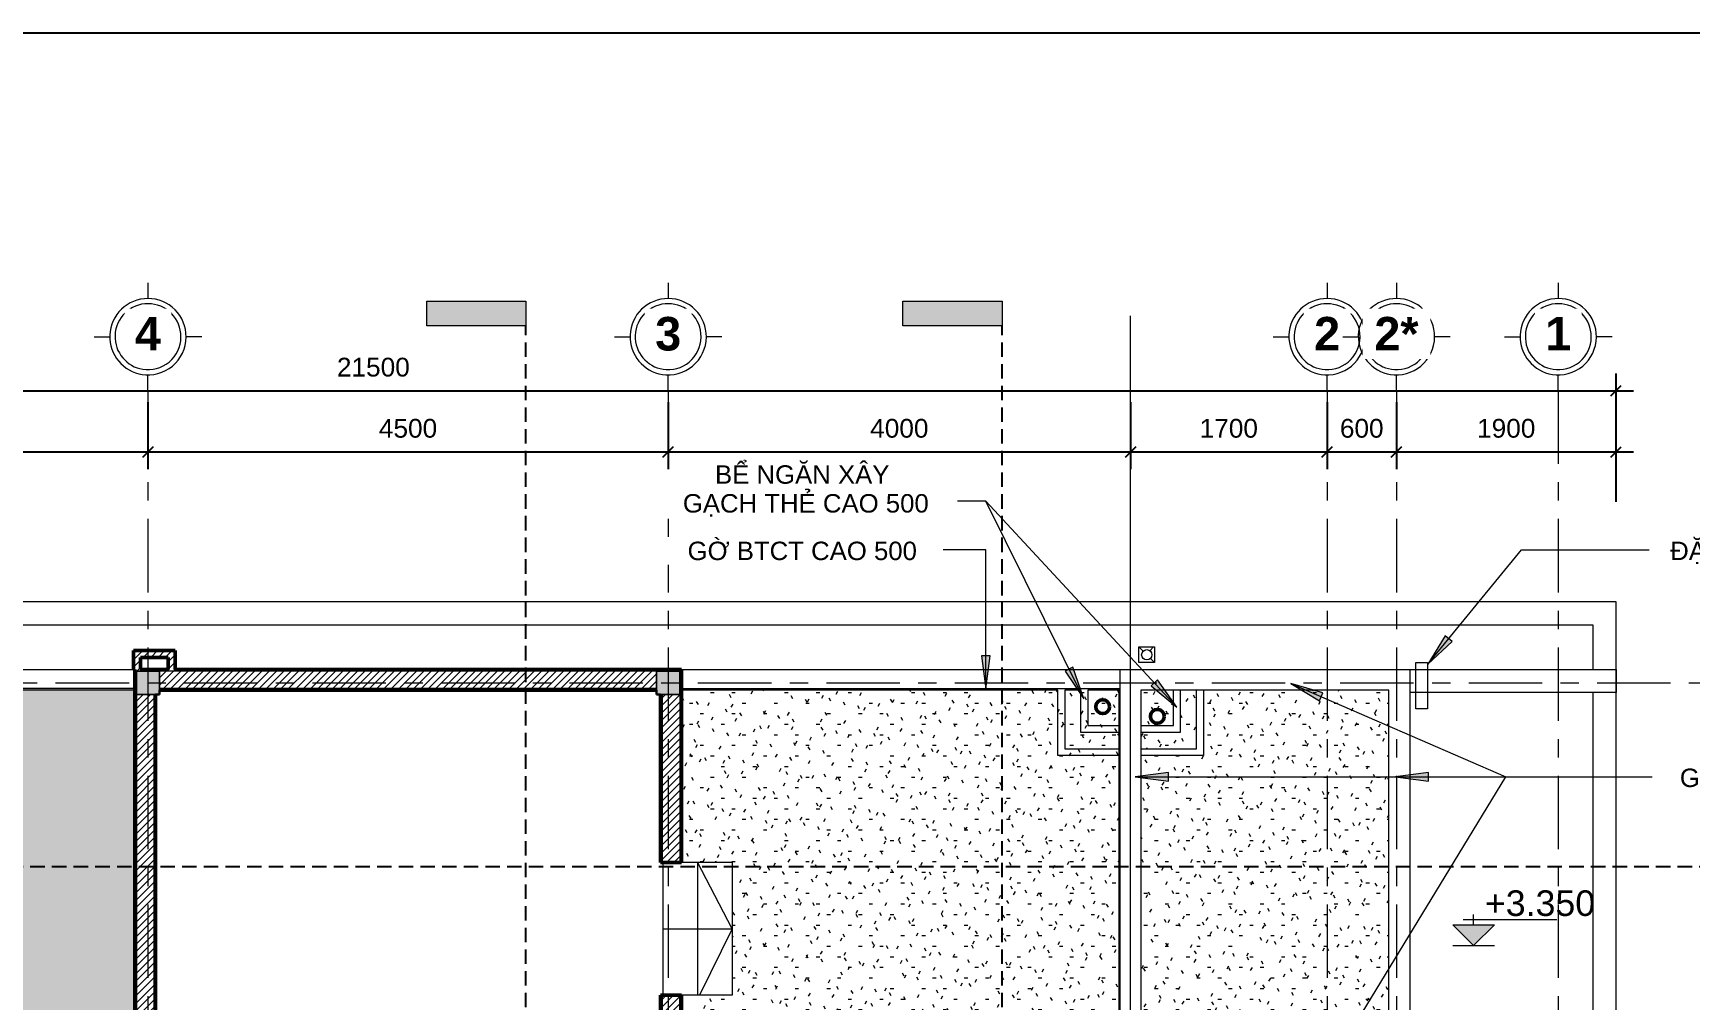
# Model space of a CAD drawing. Header units: millimetres. Extents: x 2164007 to 2324354, y -2513385 to -2308978.
# Drawn here: x 2257414 to 2271746, y -2381721 to -2373359 of the extents above; entities that cross this region are included whole.
import ezdxf

# ---------------------------------------------------------------- set-up
doc = ezdxf.new("R2010")
doc.units = ezdxf.units.MM
for name, pattern in [('DASHED2', [0.375, 0.25, -0.125]), ('Grid Line', [22.225, 12.7, -3.175, 3.175, -3.175]), ('HIDDEN2', [0.1875, 0.125, -0.0625]), ('IMPORT-ACAD_ISO10W100 _2_', [6, 4, -1, 0, -1]), ('Overhead 1_16_', [2.579687, 1.5875, -0.992187])]:
    doc.linetypes.add(name, pattern=pattern)
doc.layers.add('5', color=5, linetype='Continuous')
doc.layers.add('NETGIONG', color=21, linetype='HIDDEN2')
for name, color, linetype, lineweight in [('A-ANNO-DIMS', 211, 'Continuous', 9), ('A-DETL', 8, 'Continuous', 9), ('A-DETL-MEDM', 33, 'Continuous', 20), ('A-DETL-THIN', 151, 'Continuous', 9), ('A-DETL-WIDE', 214, 'Continuous', 50), ('A-FLOR', 8, 'Continuous', 13), ('A-FLOR-PATT', 8, 'Continuous', 13), ('A-WALL', 113, 'Continuous', 20), ('A-WALL-PATT', 8, 'Continuous', 50), ('G-ANNO-DIMS', 111, 'Continuous', 9), ('G-ANNO-SYMB', 111, 'Continuous', 9), ('G-ANNO-TEXT', 231, 'Continuous', 9), ('S-COLS', 52, 'Continuous', 9), ('S-GRID', 8, 'Continuous', 9), ('S-GRID-IDEN', 8, 'Continuous', 9), ('S-STRS', 8, 'Continuous', 9)]:
    doc.layers.add(name, color=color, linetype=linetype, lineweight=lineweight)
doc.styles.add('Arial_1', font='arial.ttf', dxfattribs={"height": 162.282934})
doc.styles.add('Arial_3', font='arial.ttf', dxfattribs={"height": 177.035928})
doc.styles.add('Arial_B', font='arialbd.ttf', dxfattribs={"height": 190.266788})
doc.dimstyles.new('Dim_dai_ca_vu_1', dxfattribs={"dimscale": 304.8, "dimtxt": 165, "dimasz": 0.292969, "dimexe": 0.492126, "dimexo": 0.0625, "dimgap": 0.393701, "dimtad": 1, "dimdec": 0, "dimzin": 0, "dimdsep": 46, "dimtxsty": 'Arial_1', "dimblk1": 'OBLIQUE', "dimblk2": 'OBLIQUE', "dimsah": 1, "dimcen": 0.09, "dimdle": 0.492126, "dimadec": 0, "dimazin": 0, "dimtfac": 1, "dimtdec": 4, "dimtix": 1, "dimtmove": 0, "dimatfit": 3, "dimfxl": 0.984252, "dimfxlon": 1, "dimtvp": 1, "dimtfill": 1, "dimtolj": 1, "dimtzin": 0, "dimarcsym": 2})
pattern_1 = [(0, (2260622.27, -2390948.96), (365.76, 91.44), [30.175, -244.145, 30.175, -244.145, -1463.04]), (0, (2260622.27, -2390948.96), (365.76, 91.44), [-548.64, 30.175, -518.465, 30.175, -244.145, -640.08]), (0, (2260622.27, -2390948.96), (365.76, 91.44), [-1371.6, 30.175, -152.705, 30.175, -427.025]), (120, (2260759.43, -2390903.24), (-262.06936, 271.03745), [30.175, -244.145, 30.175, -244.145, -1463.04]), (120, (2260759.43, -2390903.24), (-262.06936, 271.03745), [-548.64, 30.175, -518.465, 30.175, -244.145, -640.08]), (120, (2260759.43, -2390903.24), (-262.06936, 271.03745), [-1371.6, 30.175, -152.705, 30.175, -427.025]), (240, (2260805.15, -2390720.36), (-103.69064, -362.47745), [30.175, -244.145, 30.175, -244.145, -1463.04]), (240, (2260805.15, -2390720.36), (-103.69064, -362.47745), [-548.64, 30.175, -518.465, 30.175, -244.145, -640.08]), (240, (2260805.15, -2390720.36), (-103.69064, -362.47745), [-1371.6, 30.175, -152.705, 30.175, -427.025])]
pattern_2 = [(45, (2260622.267, -2390948.96), (-31.8198, 31.8198), [])]

# ---------------------------------------------------------------- blocks, each defined once
blk = doc.blocks.new('Floors 3 - Floors 3-1078498-TÂ_NG 2')
at = {"layer": 'A-FLOR'}
for p, q in [((10485, 12671), (-11015, 12671)), ((10485, 4271), (10485, 12671)), ((-10815, 12471), (10285, 12471)), ((10285, 12471), (10285, 12086)), ((10285, 11886), (10285, 8171))]:
    blk.add_line(p, q, dxfattribs=at)
blk = doc.blocks.new('Floors 5 - Floors 4-1083999-TÂ_NG 2')
at = {"layer": 'A-FLOR'}
for p, q in [((8700, 12086), (10485, 12086)), ((10485, 12086), (10485, 11886)), ((10485, 11886), (8700, 11886))]:
    blk.add_line(p, q, dxfattribs=at)
blk = doc.blocks.new('Grid - Structural Grid-308830-TÂ_NG 2')
at = {"layer": 'S-GRID-IDEN'}
for p, q in [((0, 5.16875), (0, 3.66875)), ((-5.16875, 0), (-3.66875, 0)), ((5.16875, 0), (3.66875, 0)), ((0, -5.16875), (0, -3.66875))]:
    blk.add_line(p, q, dxfattribs=at)
at = {"layer": 'S-GRID-IDEN', "lineweight": 13}
for start, end in [(86.5905687, 185.4173466), (3.4094313, 86.5905687), (275.4173466, 3.4094313), (185.4173466, 275.4173466)]:
    blk.add_arc((0, 0), 3.66875, start, end, dxfattribs=at)
at = {"layer": 'S-GRID-IDEN'}
for start, end in [(86.5905687, 185.4173466), (3.4094313, 86.5905687), (275.4173466, 3.4094313), (185.4173466, 275.4173466)]:
    blk.add_arc((0, 0), 3.16875, start, end, dxfattribs=at)
blk = doc.blocks.new('Section - 3_32_ x 3_8_-54337-TÂ_NG 2')
at = {"layer": 'G-ANNO-SYMB'}
blk.add_hatch(color=256, dxfattribs=at).paths.add_polyline_path([(0, 9.525), (0, 0), (-2.38125, 0), (-2.38125, 9.525)], flags=0)
for p, q in [((0, 9.525), (-2.38125, 9.525)), ((-2.38125, 9.525), (-2.38125, 0)), ((0, 0), (0, 9.525)), ((-2.38125, 0), (0, 0))]:
    blk.add_line(p, q, dxfattribs=at)
blk = doc.blocks.new('Spot Elevations - M_Spot Elevation - Exterior Filled 2-332856-TÂ_NG 2')
at = {"layer": 'G-ANNO-DIMS'}
blk.add_hatch(color=256, dxfattribs=at).paths.add_polyline_path([(2, 2), (0, 0), (-2, 2)], flags=0)
for p, q in [((0, 0), (-2, 2)), ((-2, 2), (2, 2)), ((-1, 2.5), (8, 2.5)), ((0, 2), (0, 3)), ((2, 2), (0, 0)), ((-2, 0), (2, 0))]:
    blk.add_line(p, q, dxfattribs=at)
blk = doc.blocks.new('_Oblique')
at = {"color": 0, "linetype": 'ByBlock', "lineweight": -2}
blk.add_line((-0.5, -0.5), (0.5, 0.5), dxfattribs=at)
blk = doc.blocks.new('*D430')
at = {"layer": 'A-ANNO-DIMS', "color": 0, "lineweight": -2}
for p, q in [((2252407, -2376550), (2252407, -2377131)), ((2258407, -2376550), (2258407, -2377131)), ((2252257, -2376981), (2258557, -2376981))]:
    blk.add_line(p, q, dxfattribs=at)
at = {"layer": 'Defpoints', "color": 0}
for p in [(2252407, -2376531), (2258407, -2376531), (2258407, -2376981)]:
    blk.add_point(p, dxfattribs=at)
at = {"layer": 'A-ANNO-DIMS', "color": 0, "lineweight": -2, "xscale": 89.296875, "yscale": 89.296875, "zscale": 89.296875, "rotation": 180}
blk.add_blockref('_Oblique', (2252407, -2376981), dxfattribs=at)
at = {"layer": 'A-ANNO-DIMS', "color": 0, "lineweight": -2, "xscale": 89.296875, "yscale": 89.296875, "zscale": 89.296875}
blk.add_blockref('_Oblique', (2258407, -2376981), dxfattribs=at)
at = {"layer": 'A-ANNO-DIMS', "color": 0, "insert": (2255407, -2376778), "char_height": 162.3, "attachment_point": 5, "style": 'Arial_1', "bg_fill": 3, "box_fill_scale": 1.1, "bg_fill_color": 256, "bg_fill_true_color": 13158600, "bg_fill_transparency": 8899508}
blk.add_mtext('\\A1;6000', dxfattribs=at)
blk = doc.blocks.new('*D431')
at = {"layer": 'A-ANNO-DIMS', "color": 0, "lineweight": -2}
for p, q in [((2258407, -2376550), (2258407, -2377131)), ((2262907, -2376550), (2262907, -2377131)), ((2258257, -2376981), (2263057, -2376981))]:
    blk.add_line(p, q, dxfattribs=at)
at = {"layer": 'Defpoints', "color": 0}
for p in [(2258407, -2376531), (2262907, -2376531), (2262907, -2376981)]:
    blk.add_point(p, dxfattribs=at)
at = {"layer": 'A-ANNO-DIMS', "color": 0, "lineweight": -2, "xscale": 89.296875, "yscale": 89.296875, "zscale": 89.296875, "rotation": 180}
blk.add_blockref('_Oblique', (2258407, -2376981), dxfattribs=at)
at = {"layer": 'A-ANNO-DIMS', "color": 0, "lineweight": -2, "xscale": 89.296875, "yscale": 89.296875, "zscale": 89.296875}
blk.add_blockref('_Oblique', (2262907, -2376981), dxfattribs=at)
at = {"layer": 'A-ANNO-DIMS', "color": 0, "insert": (2260657, -2376778), "char_height": 162.3, "attachment_point": 5, "style": 'Arial_1', "bg_fill": 3, "box_fill_scale": 1.1, "bg_fill_color": 256, "bg_fill_true_color": 13158600, "bg_fill_transparency": 4390977}
blk.add_mtext('\\A1;4500', dxfattribs=at)
blk = doc.blocks.new('*D432')
at = {"layer": 'A-ANNO-DIMS', "color": 0, "lineweight": -2}
for p, q in [((2262907, -2376550), (2262907, -2377131)), ((2266907, -2376550), (2266907, -2377131)), ((2262757, -2376981), (2267057, -2376981))]:
    blk.add_line(p, q, dxfattribs=at)
at = {"layer": 'Defpoints', "color": 0}
for p in [(2262907, -2376531), (2266907, -2376531), (2266907, -2376981)]:
    blk.add_point(p, dxfattribs=at)
at = {"layer": 'A-ANNO-DIMS', "color": 0, "lineweight": -2, "xscale": 89.296875, "yscale": 89.296875, "zscale": 89.296875, "rotation": 180}
blk.add_blockref('_Oblique', (2262907, -2376981), dxfattribs=at)
at = {"layer": 'A-ANNO-DIMS', "color": 0, "lineweight": -2, "xscale": 89.296875, "yscale": 89.296875, "zscale": 89.296875}
blk.add_blockref('_Oblique', (2266907, -2376981), dxfattribs=at)
at = {"layer": 'A-ANNO-DIMS', "color": 0, "insert": (2264907, -2376778), "char_height": 162.3, "attachment_point": 5, "style": 'Arial_1', "bg_fill": 3, "box_fill_scale": 1.1, "bg_fill_color": 256, "bg_fill_true_color": 13158600, "bg_fill_transparency": 8900024}
blk.add_mtext('\\A1;4000', dxfattribs=at)
blk = doc.blocks.new('*D433')
at = {"layer": 'A-ANNO-DIMS', "color": 0, "lineweight": -2}
for p, q in [((2266907, -2376550), (2266907, -2377131)), ((2268607, -2376550), (2268607, -2377131)), ((2266757, -2376981), (2268757, -2376981))]:
    blk.add_line(p, q, dxfattribs=at)
at = {"layer": 'Defpoints', "color": 0}
for p in [(2266907, -2376531), (2268607, -2376531), (2268607, -2376981)]:
    blk.add_point(p, dxfattribs=at)
at = {"layer": 'A-ANNO-DIMS', "color": 0, "lineweight": -2, "xscale": 89.296875, "yscale": 89.296875, "zscale": 89.296875, "rotation": 180}
blk.add_blockref('_Oblique', (2266907, -2376981), dxfattribs=at)
at = {"layer": 'A-ANNO-DIMS', "color": 0, "lineweight": -2, "xscale": 89.296875, "yscale": 89.296875, "zscale": 89.296875}
blk.add_blockref('_Oblique', (2268607, -2376981), dxfattribs=at)
at = {"layer": 'A-ANNO-DIMS', "color": 0, "insert": (2267757, -2376778), "char_height": 162.3, "attachment_point": 5, "style": 'Arial_1', "bg_fill": 3, "box_fill_scale": 1.1, "bg_fill_color": 256, "bg_fill_true_color": 13158600, "bg_fill_transparency": 7264752}
blk.add_mtext('\\A1;1700', dxfattribs=at)
blk = doc.blocks.new('*D434')
at = {"layer": 'A-ANNO-DIMS', "color": 0, "lineweight": -2}
for p, q in [((2268607, -2376550), (2268607, -2377131)), ((2269207, -2376550), (2269207, -2377131)), ((2268457, -2376981), (2269357, -2376981))]:
    blk.add_line(p, q, dxfattribs=at)
at = {"layer": 'Defpoints', "color": 0}
for p in [(2268607, -2376531), (2269207, -2376531), (2269207, -2376981)]:
    blk.add_point(p, dxfattribs=at)
at = {"layer": 'A-ANNO-DIMS', "color": 0, "lineweight": -2, "xscale": 89.296875, "yscale": 89.296875, "zscale": 89.296875, "rotation": 180}
blk.add_blockref('_Oblique', (2268607, -2376981), dxfattribs=at)
at = {"layer": 'A-ANNO-DIMS', "color": 0, "lineweight": -2, "xscale": 89.296875, "yscale": 89.296875, "zscale": 89.296875}
blk.add_blockref('_Oblique', (2269207, -2376981), dxfattribs=at)
at = {"layer": 'A-ANNO-DIMS', "color": 0, "insert": (2268907, -2376778), "char_height": 162.3, "attachment_point": 5, "style": 'Arial_1', "bg_fill": 3, "box_fill_scale": 1.1, "bg_fill_color": 256, "bg_fill_true_color": 13158600, "bg_fill_transparency": 8900440}
blk.add_mtext('\\A1;600', dxfattribs=at)
blk = doc.blocks.new('*D435')
at = {"layer": 'A-ANNO-DIMS', "color": 0, "lineweight": -2}
for p, q in [((2269207, -2376550), (2269207, -2377131)), ((2271107, -2377412), (2271107, -2376831)), ((2269057, -2376981), (2271257, -2376981))]:
    blk.add_line(p, q, dxfattribs=at)
at = {"layer": 'Defpoints', "color": 0}
for p in [(2269207, -2376531), (2271107, -2376981), (2271107, -2377431)]:
    blk.add_point(p, dxfattribs=at)
at = {"layer": 'A-ANNO-DIMS', "color": 0, "lineweight": -2, "xscale": 89.296875, "yscale": 89.296875, "zscale": 89.296875, "rotation": 180}
blk.add_blockref('_Oblique', (2269207, -2376981), dxfattribs=at)
at = {"layer": 'A-ANNO-DIMS', "color": 0, "lineweight": -2, "xscale": 89.296875, "yscale": 89.296875, "zscale": 89.296875}
blk.add_blockref('_Oblique', (2271107, -2376981), dxfattribs=at)
at = {"layer": 'A-ANNO-DIMS', "color": 0, "insert": (2270157, -2376778), "char_height": 162.3, "attachment_point": 5, "style": 'Arial_1', "bg_fill": 3, "box_fill_scale": 1.1, "bg_fill_color": 256, "bg_fill_true_color": 13158600, "bg_fill_transparency": 7262748}
blk.add_mtext('\\A1;1900', dxfattribs=at)
blk = doc.blocks.new('*D436')
at = {"layer": 'A-ANNO-DIMS', "color": 0, "lineweight": -2}
for p, q in [((2249607, -2376883), (2249607, -2376302)), ((2271107, -2376883), (2271107, -2376302)), ((2249457, -2376452), (2271257, -2376452))]:
    blk.add_line(p, q, dxfattribs=at)
at = {"layer": 'Defpoints', "color": 0}
for p in [(2271107, -2376452), (2249607, -2376902), (2271107, -2376902)]:
    blk.add_point(p, dxfattribs=at)
at = {"layer": 'A-ANNO-DIMS', "color": 0, "lineweight": -2, "xscale": 89.296875, "yscale": 89.296875, "zscale": 89.296875, "rotation": 180}
blk.add_blockref('_Oblique', (2249607, -2376452), dxfattribs=at)
at = {"layer": 'A-ANNO-DIMS', "color": 0, "lineweight": -2, "xscale": 89.296875, "yscale": 89.296875, "zscale": 89.296875}
blk.add_blockref('_Oblique', (2271107, -2376452), dxfattribs=at)
at = {"layer": 'A-ANNO-DIMS', "color": 0, "insert": (2260357, -2376249), "char_height": 162.3, "attachment_point": 5, "style": 'Arial_1', "bg_fill": 3, "box_fill_scale": 1.1, "bg_fill_color": 256, "bg_fill_true_color": 13158600, "bg_fill_transparency": 8900024}
blk.add_mtext('\\A1;21500', dxfattribs=at)

msp = doc.modelspace()

# ---------------------------------------------------------------- hatches: boundary and pattern name
at = {"layer": 'A-FLOR-PATT', "lineweight": 9}
h = msp.add_hatch(dxfattribs=at)
h.set_pattern_fill('FP_5', color=256, style=0, pattern_type=2)
h.set_pattern_definition(pattern_1)
h.paths.add_polyline_path([(2252457.4, -2395028), (2258357.4, -2395028), (2258357.4, -2387828), (2257907.4, -2387828), (2257907.4, -2386678), (2258357.4, -2386678), (2258357.4, -2382993), (2258292.4, -2382993), (2258292.4, -2379028), (2250357.4, -2379028), (2250357.4, -2384128), (2252457.4, -2384128), (2252457.4, -2394188.4)], flags=0)
h.paths.add_polyline_path([(2254207.4, -2392678), (2254207.4, -2386678), (2256607.4, -2386678), (2256607.4, -2392678)], flags=0)
h.paths.add_polyline_path([(2251807.4, -2382778), (2251807.4, -2380378), (2256607.4, -2380378), (2256607.4, -2382778)], flags=0)
h = msp.add_hatch(dxfattribs=at)
h.set_pattern_fill('FP_5', color=256, style=0, pattern_type=2)
h.set_pattern_definition(pattern_1)
h.paths.add_polyline_path([(2266807.4, -2381878), (2266807.4, -2379030.5), (2263022.4, -2379030.5), (2263022.4, -2380530.5), (2263459.9, -2380530.5), (2263459.9, -2381680.5), (2263022.4, -2381680.5), (2263022.4, -2381878), (2265421, -2381878)], flags=0)
h = msp.add_hatch(dxfattribs=at)
h.set_pattern_fill('FP_5', color=256, style=0, pattern_type=2)
h.set_pattern_definition(pattern_1)
h.paths.add_polyline_path([(2266997.4, -2382793), (2269096.3, -2382793), (2269096.3, -2382766.9), (2269142.4, -2382766.9), (2269142.4, -2379043), (2267537.4, -2379043), (2267537.4, -2379608), (2266997.4, -2379608)], flags=0)
h.paths.add_polyline_path([(2267337.4, -2379548), (2267477.4, -2379548), (2267477.4, -2379043), (2267337.4, -2379043), (2267337.4, -2379408), (2266997.4, -2379408), (2266997.4, -2379548), (2267277.4, -2379548)], flags=0)
h.paths.add_polyline_path([(2267277.4, -2379348), (2267277.4, -2379043), (2266997.4, -2379043), (2266997.4, -2379348)], flags=0)
at = {"layer": 'A-WALL-PATT', "lineweight": 9}
h = msp.add_hatch(dxfattribs=at)
h.set_pattern_fill('FP_6', color=256, style=0, pattern_type=2)
h.set_pattern_definition(pattern_2)
h.paths.add_polyline_path([(2258342.4, -2378878), (2258342.4, -2378698), (2258282.4, -2378698), (2258282.4, -2378863), (2258292.4, -2378863), (2258292.4, -2378878), (2258307.4, -2378878)], flags=0)
h = msp.add_hatch(dxfattribs=at)
h.set_pattern_fill('FP_6', color=256, style=0, pattern_type=2)
h.set_pattern_definition(pattern_2)
h.paths.add_polyline_path([(2258582.4, -2378758), (2258582.4, -2378698), (2258342.4, -2378698), (2258342.4, -2378758)], flags=0)
h = msp.add_hatch(dxfattribs=at)
h.set_pattern_fill('FP_6', color=256, style=0, pattern_type=2)
h.set_pattern_definition(pattern_2)
h.paths.add_polyline_path([(2258642.4, -2378878), (2258642.4, -2378698), (2258582.4, -2378698), (2258582.4, -2378878)], flags=0)
h = msp.add_hatch(dxfattribs=at)
h.set_pattern_fill('FP_6', color=256, style=0, pattern_type=2)
h.set_pattern_definition(pattern_2)
h.paths.add_polyline_path([(2262807.4, -2379028), (2262807.4, -2378878), (2258507.4, -2378878), (2258507.4, -2379028), (2261786.1, -2379028)], flags=0)
h = msp.add_hatch(dxfattribs=at)
h.set_pattern_fill('FP_6', color=256, style=0, pattern_type=2)
h.set_pattern_definition(pattern_2)
h.paths.add_polyline_path([(2258457.4, -2382778), (2258457.4, -2379078), (2258307.4, -2379078), (2258307.4, -2382778)], flags=0)
h = msp.add_hatch(dxfattribs=at)
h.set_pattern_fill('FP_6', color=256, style=0, pattern_type=2)
h.set_pattern_definition(pattern_2)
h.paths.add_polyline_path([(2263007.4, -2380533), (2263007.4, -2379078), (2262857.4, -2379078), (2262857.4, -2380533)], flags=0)
h = msp.add_hatch(dxfattribs=at)
h.set_pattern_fill('FP_6', color=256, style=0, pattern_type=2)
h.set_pattern_definition(pattern_2)
h.paths.add_polyline_path([(2263007.4, -2382778), (2263007.4, -2381680.5), (2262857.4, -2381680.5), (2262857.4, -2382778), (2262957.4, -2382778)], flags=0)
at = {"layer": 'G-ANNO-TEXT'}
for points in [[(2269477.8, -2378817.6), (2269688.1, -2378620.5), (2269629.9, -2378572.8)], [(2265656, -2379030.6), (2265693.6, -2378744.8), (2265618.4, -2378744.8)], [(2266501.8, -2379115.8), (2266408.8, -2378843), (2266341.4, -2378876.4)], [(2267308.2, -2379188.2), (2267141.5, -2378953.1), (2267086.4, -2379004.2)], [(2268293.2, -2378985), (2268540.4, -2379133.1), (2268570.3, -2379064.1)], [(2266948.3, -2379791.1), (2267234.1, -2379828.8), (2267234.1, -2379753.5)], [(2269199.9, -2379791.1), (2269485.7, -2379828.8), (2269485.7, -2379753.5)]]:
    msp.add_hatch(color=7, dxfattribs=at).paths.add_polyline_path(points, flags=0)
at = {"layer": 'S-COLS'}
for points in [[(2258507.4, -2379078), (2258507.4, -2378878), (2258307.4, -2378878), (2258307.4, -2379078), (2258472.4, -2379078)], [(2262807.4, -2379078), (2263007.4, -2379078), (2263007.4, -2378878), (2262807.4, -2378878), (2262807.4, -2379043)]]:
    msp.add_hatch(color=256, dxfattribs=at).paths.add_polyline_path(points, flags=0)

# ---------------------------------------------------------------- linework, layer by layer
at = {"layer": '5'}
msp.add_lwpolyline([(2242960.6, -2402137.3), (2283657.3, -2402137.3), (2283657.3, -2373359), (2242960.6, -2373359)], close=True, dxfattribs=at)
at = {"layer": 'A-DETL', "linetype": 'IMPORT-ACAD_ISO10W100 _2_'}
msp.add_line((2266907.4, -2383903), (2266907.4, -2375803), dxfattribs=at)
at = {"layer": 'A-DETL-MEDM'}
for p, q in [((2269376.2, -2378803.5), (2269476.2, -2378803.5)), ((2269376.2, -2379203.5), (2269376.2, -2378803.5)), ((2269476.2, -2378803.5), (2269476.2, -2379203.5)), ((2269476.2, -2379203.5), (2269376.2, -2379203.5)), ((2263459.9, -2381105.5), (2263159.9, -2380530.5)), ((2263459.9, -2381105.5), (2263179.5, -2381680.5))]:
    msp.add_line(p, q, dxfattribs=at)
at = {"layer": 'A-DETL-THIN'}
for p, q in [((2266980.2, -2378668.5), (2267115.2, -2378668.5)), ((2266980.2, -2378803.5), (2266980.2, -2378668.5)), ((2267015.9, -2378704.2), (2266980.2, -2378668.5)), ((2267075, -2378700.3), (2267106.7, -2378668.5)), ((2267115.2, -2378668.5), (2267115.2, -2378803.5)), ((2267115.2, -2378803.5), (2266980.2, -2378803.5)), ((2267079.5, -2378767.9), (2267115.2, -2378803.5)), ((2262859.9, -2381105.5), (2263459.9, -2381105.5))]:
    msp.add_line(p, q, dxfattribs=at)
msp.add_circle((2267047.7, -2378736), 45, dxfattribs=at)
at = {"layer": 'A-DETL-WIDE'}
for centre in [(2266666.3, -2379185.1), (2267139, -2379268.5)]:
    msp.add_circle(centre, 60, dxfattribs=at)
at = {"layer": 'A-FLOR'}
for p, q in [((2258292.4, -2379028), (2250357.4, -2379028)), ((2266807.4, -2379030.5), (2263022.4, -2379030.5)), ((2266807.4, -2381878), (2266807.4, -2379030.5)), ((2263022.3, -2380530.5), (2263459.9, -2380530.5)), ((2263459.9, -2380530.5), (2263459.9, -2381680.5)), ((2263459.9, -2381680.5), (2263022.4, -2381680.5))]:
    msp.add_line(p, q, dxfattribs=at)
at = {"layer": 'A-WALL', "lineweight": 50}
for p, q in [((2258642.4, -2378698), (2258282.4, -2378698)), ((2258282.4, -2378698), (2258282.4, -2378863)), ((2258342.4, -2378758), (2258582.4, -2378758)), ((2258342.4, -2378863), (2258342.4, -2378758)), ((2258582.4, -2378758), (2258582.4, -2378863)), ((2258642.4, -2378863), (2258642.4, -2378698)), ((2258282.4, -2378863), (2258292.4, -2378863)), ((2258292.4, -2378863), (2258292.4, -2382993)), ((2258582.4, -2378863), (2258342.4, -2378863)), ((2263022.4, -2378863), (2258642.4, -2378863)), ((2263022.4, -2380533), (2263022.4, -2378863)), ((2258507.4, -2379043), (2262807.4, -2379043)), ((2258472.4, -2382778), (2258472.4, -2379078)), ((2262842.4, -2379078), (2262842.4, -2380533)), ((2262842.4, -2380533), (2263022.4, -2380533)), ((2262842.4, -2381680.5), (2262842.4, -2382778)), ((2263022.4, -2381680.5), (2262842.4, -2381680.5)), ((2263022.4, -2382793), (2263022.4, -2381680.5))]:
    msp.add_line(p, q, dxfattribs=at)
at = {"layer": 'A-WALL'}
for p, q in [((2250192.4, -2378863), (2258282.4, -2378863)), ((2258307.4, -2378878), (2258507.4, -2378878)), ((2258507.4, -2378878), (2258507.4, -2379043)), ((2262807.4, -2378878), (2263007.4, -2378878)), ((2262807.4, -2379043), (2262807.4, -2378878)), ((2263022.4, -2378863), (2269322.4, -2378863)), ((2266817.4, -2382793), (2266817.4, -2378863)), ((2269322.4, -2378863), (2269322.4, -2382993)), ((2258292.4, -2379043), (2250937.4, -2379043)), ((2266277.4, -2379043), (2263022.4, -2379043)), ((2266277.4, -2379608), (2266277.4, -2379043)), ((2266477.4, -2379043), (2266337.4, -2379043)), ((2266337.4, -2379043), (2266337.4, -2379548)), ((2266477.4, -2379408), (2266477.4, -2379043)), ((2266817.4, -2379043), (2266537.4, -2379043)), ((2266537.4, -2379043), (2266537.4, -2379348)), ((2269142.4, -2379043), (2266997.4, -2379043)), ((2266997.4, -2379043), (2266997.4, -2382793)), ((2267277.4, -2379348), (2267277.4, -2379043)), ((2267337.4, -2379043), (2267337.4, -2379408)), ((2267477.4, -2379548), (2267477.4, -2379043)), ((2267537.4, -2379043), (2267537.4, -2379608)), ((2269142.4, -2382766.9), (2269142.4, -2379043)), ((2258472.4, -2379078), (2258307.4, -2379078)), ((2263007.4, -2379078), (2262842.4, -2379078)), ((2266817.4, -2379408), (2266477.4, -2379408)), ((2266537.4, -2379348), (2266817.4, -2379348)), ((2266997.4, -2379348), (2267277.4, -2379348)), ((2267337.4, -2379408), (2266997.4, -2379408)), ((2266817.4, -2379608), (2266277.4, -2379608)), ((2266337.4, -2379548), (2266817.4, -2379548)), ((2266997.4, -2379548), (2267477.4, -2379548)), ((2267537.4, -2379608), (2266997.4, -2379608))]:
    msp.add_line(p, q, dxfattribs=at)
at = {"layer": 'A-WALL', "lineweight": 13}
for p, q in [((2258307.4, -2378878), (2258292.4, -2378878)), ((2258307.4, -2378878), (2258307.4, -2382778)), ((2258342.4, -2378863), (2258342.4, -2378878)), ((2262807.4, -2378878), (2258507.4, -2378878)), ((2258582.4, -2378863), (2258582.4, -2378878)), ((2258642.4, -2378863), (2258642.4, -2378878)), ((2263007.4, -2378878), (2263007.4, -2380533)), ((2262807.4, -2379028), (2258507.4, -2379028)), ((2258457.4, -2379078), (2258457.4, -2382778)), ((2262857.4, -2380533), (2262857.4, -2379078)), ((2262857.4, -2382778), (2262857.4, -2381680.5)), ((2263007.4, -2382778), (2263007.4, -2381680.5))]:
    msp.add_line(p, q, dxfattribs=at)
at = {"layer": 'G-ANNO-TEXT', "color": 7}
for p, q in [((2265656, -2377405.9), (2265335.3, -2377405.9)), ((2265656, -2377405.9), (2265335.3, -2377405.9)), ((2267308.2, -2379188.2), (2265656, -2377405.9)), ((2266501.8, -2379115.8), (2265656, -2377405.9)), ((2265656, -2377828.3), (2265232.4, -2377828.3)), ((2265656, -2379030.6), (2265656, -2377828.3)), ((2269477.8, -2378817.6), (2270289.1, -2377828.3)), ((2270289.1, -2377828.3), (2271392.8, -2377828.3)), ((2269629.9, -2378572.8), (2269477.8, -2378817.6)), ((2269477.8, -2378817.6), (2269688.1, -2378620.5)), ((2269688.1, -2378620.5), (2269629.9, -2378572.8)), ((2265693.6, -2378744.8), (2265618.4, -2378744.8)), ((2265618.4, -2378744.8), (2265656, -2379030.6)), ((2265656, -2379030.6), (2265693.6, -2378744.8)), ((2266408.8, -2378843), (2266341.4, -2378876.4)), ((2266341.4, -2378876.4), (2266501.8, -2379115.8)), ((2266501.8, -2379115.8), (2266408.8, -2378843)), ((2267141.5, -2378953.1), (2267086.4, -2379004.2)), ((2267086.4, -2379004.2), (2267308.2, -2379188.2)), ((2267308.2, -2379188.2), (2267141.5, -2378953.1)), ((2268293.2, -2378985), (2268540.4, -2379133.1)), ((2268570.3, -2379064.1), (2268293.2, -2378985)), ((2268293.2, -2378985), (2270154.4, -2379791.1)), ((2268540.4, -2379133.1), (2268570.3, -2379064.1)), ((2267234.1, -2379753.5), (2266948.3, -2379791.1)), ((2267234.1, -2379828.8), (2267234.1, -2379753.5)), ((2269485.7, -2379753.5), (2269199.9, -2379791.1)), ((2269485.7, -2379828.8), (2269485.7, -2379753.5)), ((2266948.3, -2379791.1), (2267234.1, -2379828.8)), ((2266948.3, -2379791.1), (2271485.9, -2379791.1)), ((2268283, -2382861), (2270154.4, -2379791.1)), ((2269199.9, -2379791.1), (2269485.7, -2379828.8)), ((2269199.9, -2379791.1), (2271485.9, -2379791.1)), ((2270154.4, -2379791.1), (2271485.9, -2379791.1)), ((2270154.4, -2379791.1), (2271485.9, -2379791.1))]:
    msp.add_line(p, q, dxfattribs=at)
at = {"layer": 'NETGIONG', "color": 5, "linetype": 'DASHED2', "lineweight": 25, "ltscale": 500}
for p, q in [((2261676, -2397159.6), (2261676, -2375891.8)), ((2265795.2, -2397159.6), (2265795.2, -2375891.8)), ((2247826.9, -2380565.9), (2276904.7, -2380565.9))]:
    msp.add_line(p, q, dxfattribs=at)
at = {"layer": 'S-COLS'}
for p, q in [((2258342.4, -2378878), (2258307.4, -2378878)), ((2258307.4, -2378878), (2258307.4, -2379043)), ((2258507.4, -2378878), (2258342.4, -2378878)), ((2258507.4, -2379028), (2258507.4, -2378878)), ((2263007.4, -2378878), (2262807.4, -2378878)), ((2262807.4, -2378878), (2262807.4, -2379028)), ((2263007.4, -2379043), (2263007.4, -2378878)), ((2258307.4, -2379043), (2258307.4, -2379078)), ((2258507.4, -2379043), (2258507.4, -2379028)), ((2262807.4, -2379028), (2262807.4, -2379043)), ((2263007.4, -2379078), (2263007.4, -2379043)), ((2258307.4, -2379078), (2258457.4, -2379078)), ((2258457.4, -2379078), (2258472.4, -2379078)), ((2262842.4, -2379078), (2262857.4, -2379078)), ((2262857.4, -2379078), (2263007.4, -2379078))]:
    msp.add_line(p, q, dxfattribs=at)
at = {"layer": 'S-COLS', "lineweight": 30}
for p, q in [((2258507.4, -2379078), (2258507.4, -2379043)), ((2262807.4, -2379043), (2262807.4, -2379078)), ((2258472.4, -2379078), (2258507.4, -2379078)), ((2262807.4, -2379078), (2262842.4, -2379078))]:
    msp.add_line(p, q, dxfattribs=at)
at = {"layer": 'S-GRID', "linetype": 'Grid Line', "ltscale": 50}
for p, q in [((2258407.4, -2376449.6), (2258407.4, -2397697.5)), ((2262907.4, -2376449.6), (2262907.4, -2397697.5)), ((2268607.4, -2376449.6), (2268607.4, -2397697.5)), ((2269207.4, -2376449.6), (2269207.4, -2397697.5)), ((2270607.4, -2376449.6), (2270607.4, -2397697.5)), ((2247607.4, -2378978), (2276777.2, -2378978))]:
    msp.add_line(p, q, dxfattribs=at)
at = {"layer": 'S-STRS'}
for p, q in [((2262859.9, -2380533), (2262859.9, -2381680.5)), ((2263159.9, -2380530.5), (2263159.9, -2381680.5)), ((2263459.9, -2380530.5), (2263459.9, -2381680.5))]:
    msp.add_line(p, q, dxfattribs=at)
at = {"layer": 'S-STRS', "linetype": 'Overhead 1_16_'}
for p, q in [((2262859.9, -2380533), (2262859.9, -2381680.5)), ((2263159.9, -2380530.5), (2263159.9, -2381680.5))]:
    msp.add_line(p, q, dxfattribs=at)

# ---------------------------------------------------------------- block references
at = {"layer": 'A-FLOR'}
for name in ['Floors 3 - Floors 3-1078498-TÂ_NG 2', 'Floors 5 - Floors 4-1083999-TÂ_NG 2']:
    msp.add_blockref(name, (2260622.3, -2390949), dxfattribs=at)
at = {"layer": 'G-ANNO-DIMS', "xscale": 90, "yscale": 90, "zscale": 89.99999999999996}
msp.add_blockref('Spot Elevations - M_Spot Elevation - Exterior Filled 2-332856-TÂ_NG 2', (2269874.4, -2381251.1), dxfattribs=at)
at = {"layer": 'G-ANNO-SYMB', "extrusion": (0, 0, -1), "xscale": 90, "yscale": 90, "zscale": 89.99999999999996, "rotation": 270}
for p in [(-2261676, -2375891.8), (-2265795.2, -2375891.8)]:
    msp.add_blockref('Section - 3_32_ x 3_8_-54337-TÂ_NG 2', p, dxfattribs=at)
at = {"layer": 'S-GRID-IDEN', "xscale": 90, "yscale": 90, "zscale": 89.99999999999996, "rotation": 180}
for p in [(2258407.4, -2375984.4), (2262907.4, -2375984.4), (2268607.4, -2375984.4), (2270607.4, -2375984.4)]:
    msp.add_blockref('Grid - Structural Grid-308830-TÂ_NG 2', p, dxfattribs=at)

# ---------------------------------------------------------------- texts
at = {"layer": 'G-ANNO-DIMS', "insert": (2269972.3, -2380773.6), "char_height": 221.29, "width": 1136.7, "attachment_point": 1, "line_spacing_factor": 0.938532, "style": 'Arial_3'}
msp.add_mtext('+3.350', dxfattribs=at)

# ---------------------------------------------------------------- next in the draw order: texts
at = {"layer": 'G-ANNO-TEXT', "color": 7, "char_height": 159.332, "line_spacing_factor": 0.938532, "style": 'Arial_1', "bg_fill": 3, "box_fill_scale": 1.25, "bg_fill_color": 0, "bg_fill_transparency": 0}
for s, insert, width, attachment_point in [('BỂ NGĂN XÂY\\P GẠCH THẺ CAO 500', (2264067, -2377097), 2604.857, 2), ('GỜ BTCT CAO 500', (2264067, -2377757.5), 2357.979, 2), ('ĐẶT ỐNG XUYÊN DẦM', (2271575.7, -2377757.5), 2843.96, 1), ('GỜ BTCT CAO 1500', (2272712.8, -2379720.3), 2505.717, 2)]:
    msp.add_mtext(s, dxfattribs=dict(at, insert=insert, width=width, attachment_point=attachment_point))
at = {"layer": 'S-GRID-IDEN', "char_height": 289.967, "width": 260.604, "attachment_point": 2, "line_spacing_factor": 0.938532, "style": 'Arial_B', "bg_fill": 3, "box_fill_scale": 1.25, "bg_fill_color": 0, "bg_fill_transparency": 0}
for s, insert in [('\\fArial|b1|i0|c163|p34|;4', (2258407.5, -2375813.7)), ('\\fArial|b1|i0|c163|p34|;3', (2262907.5, -2375813.7)), ('\\fArial|b1|i0|c163|p34|;2', (2268607.5, -2375813.7)), ('\\fArial|b1|i0|c163|p34|;1', (2270607.5, -2375813.7))]:
    msp.add_mtext(s, dxfattribs=dict(at, insert=insert))

# ---------------------------------------------------------------- next in the draw order: dimensions: what is measured, and where the dimension line sits
at = {"layer": 'A-ANNO-DIMS'}
dim = msp.add_linear_dim(base=(2258407.4, -2376980.9), p1=(2252407.4, -2376530.9), p2=(2258407.4, -2376530.9), dimstyle='Dim_dai_ca_vu_1', override={"dimpost": '<>', "dimfxl": 6000}, dxfattribs=at)
dim.commit()
dim.dimension.update_dxf_attribs({"geometry": '*D430', "text_midpoint": (2255407.4, -2376778)})

# ---------------------------------------------------------------- next in the draw order: block references
at = {"layer": 'S-GRID-IDEN', "xscale": 90, "yscale": 90, "zscale": 89.99999999999996, "rotation": 180}
msp.add_blockref('Grid - Structural Grid-308830-TÂ_NG 2', (2269207.4, -2375984.4), dxfattribs=at)

# ---------------------------------------------------------------- next in the draw order: dimensions: what is measured, and where the dimension line sits
at = {"layer": 'A-ANNO-DIMS'}
dim = msp.add_linear_dim(base=(2262907.4, -2376980.9), p1=(2258407.4, -2376530.9), p2=(2262907.4, -2376530.9), dimstyle='Dim_dai_ca_vu_1', override={"dimpost": '<>', "dimfxl": 4500}, dxfattribs=at)
dim.commit()
dim.dimension.update_dxf_attribs({"geometry": '*D431', "text_midpoint": (2260657.4, -2376778)})

# ---------------------------------------------------------------- next in the draw order: texts
at = {"layer": 'S-GRID-IDEN', "insert": (2269207.5, -2375813.7), "char_height": 289.97, "width": 442.341, "attachment_point": 2, "line_spacing_factor": 0.938532, "style": 'Arial_B', "bg_fill": 3, "box_fill_scale": 1.25, "bg_fill_color": 0, "bg_fill_transparency": 0}
msp.add_mtext('2*', dxfattribs=at)

# ---------------------------------------------------------------- next in the draw order: dimensions: what is measured, and where the dimension line sits
at = {"layer": 'A-ANNO-DIMS'}
dim = msp.add_linear_dim(base=(2266907.4, -2376980.9), p1=(2262907.4, -2376530.9), p2=(2266907.4, -2376530.9), dimstyle='Dim_dai_ca_vu_1', override={"dimpost": '<>', "dimfxl": 4000}, dxfattribs=at)
dim.commit()
dim.dimension.update_dxf_attribs({"geometry": '*D432', "text_midpoint": (2264907.4, -2376778)})

# ---------------------------------------------------------------- next in the draw order: dimensions: what is measured, and where the dimension line sits
dim = msp.add_linear_dim(base=(2268607.4, -2376980.9), p1=(2266907.4, -2376530.9), p2=(2268607.4, -2376530.9), dimstyle='Dim_dai_ca_vu_1', override={"dimpost": '<>', "dimfxl": 1700}, dxfattribs=at)
dim.commit()
dim.dimension.update_dxf_attribs({"geometry": '*D433', "text_midpoint": (2267757.4, -2376778)})

# ---------------------------------------------------------------- next in the draw order: dimensions: what is measured, and where the dimension line sits
dim = msp.add_linear_dim(base=(2269207.4, -2376980.9), p1=(2268607.4, -2376530.9), p2=(2269207.4, -2376530.9), dimstyle='Dim_dai_ca_vu_1', override={"dimpost": '<>', "dimfxl": 600}, dxfattribs=at)
dim.commit()
dim.dimension.update_dxf_attribs({"geometry": '*D434', "text_midpoint": (2268907.4, -2376778)})

# ---------------------------------------------------------------- next in the draw order: dimensions: what is measured, and where the dimension line sits
dim = msp.add_linear_dim(base=(2271107.4, -2376980.9), p1=(2269207.4, -2376530.9), p2=(2271107.4, -2377430.9), dimstyle='Dim_dai_ca_vu_1', override={"dimpost": '<>', "dimfxl": 2102.379604}, dxfattribs=at)
dim.commit()
dim.dimension.update_dxf_attribs({"geometry": '*D435', "text_midpoint": (2270157.4, -2376778)})

# ---------------------------------------------------------------- next in the draw order: dimensions: what is measured, and where the dimension line sits
dim = msp.add_linear_dim(base=(2271107.4, -2376451.9), p1=(2249607.4, -2376901.9), p2=(2271107.4, -2376901.9), dimstyle='Dim_dai_ca_vu_1', override={"dimpost": '<>', "dimfxl": 21500}, dxfattribs=at)
dim.commit()
dim.dimension.update_dxf_attribs({"geometry": '*D436', "text_midpoint": (2260357.4, -2376249)})

doc.saveas('drawing.dxf')
